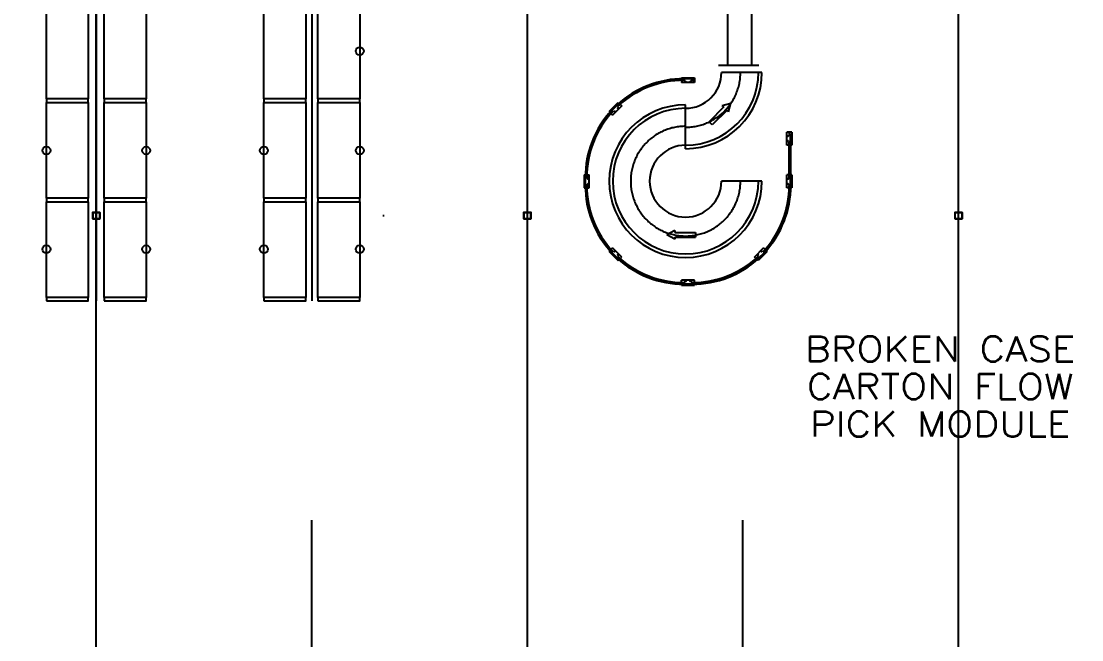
# Model space of a CAD drawing. Header units: millimetres. Extents: x 626570 to 643256, y 6233 to 11343.
# Drawn here: x 635661 to 636723, y 7581 to 8201 of the extents above; entities that cross this region are included whole.
import ezdxf
from ezdxf.enums import TextEntityAlignment as Align

# ---------------------------------------------------------------- set-up
doc = ezdxf.new("R2010")
doc.units = ezdxf.units.MM
doc.header["$LTSCALE"] = 4000
doc.header["$MEASUREMENT"] = 0
doc.linetypes.add('CENTER2', pattern=[1.125, 0.75, -0.125, 0.125, -0.125])
doc.linetypes.add('DASHDOT', pattern=[1, 0.5, -0.25, 0, -0.25])
doc.layers.get('0').update_dxf_attribs({"linetype": 'CONTINUOUS'})
for name, color, linetype in [('BEAMS', 170, 'CONTINUOUS'), ('CENTERLINE', 4, 'CENTER2'), ('CONVEYOR', 4, 'CONTINUOUS'), ('CONVTOP', 4, 'CONTINUOUS'), ('FRAMES', 170, 'CONTINUOUS'), ('FRAMESHORT', 170, 'CONTINUOUS'), ('GUARD', 4, 'CONTINUOUS'), ('LIGHTS', 50, 'CONTINUOUS'), ('MASTERFOUNDATION_1', 4, 'DASHDOT'), ('MASTERFOUNDATION_25', 7, 'CONTINUOUS'), ('TEXT-RED', 4, 'CONTINUOUS')]:
    doc.layers.add(name, color=color, linetype=linetype)
doc.styles.add('F0', font='romans.shx', dxfattribs={"height": 0.2})

# ---------------------------------------------------------------- blocks, each defined once
blk = doc.blocks.new('213')
for p, q in [((-57.6, 4.5), (-57.6, -4.5)), ((-15.6, 4.5), (-57.6, 4.5)), ((-15.6, 9), (0, 0)), ((-15.6, 9), (-15.6, 4.5)), ((-15.6, -4.5), (-57.6, -4.5)), ((-15.6, -9), (0, 0)), ((-15.6, -4.5), (-15.6, -9))]:
    blk.add_line(p, q)

msp = doc.modelspace()

# ---------------------------------------------------------------- linework, layer by layer
at = {"layer": 'BEAMS', "linetype": 'Continuous'}
for p, q in [((635685.9, 8123.5), (635685.9, 8219.5)), ((635727.9, 8219.5), (635727.9, 8123.5)), ((635743.9, 8123.5), (635743.9, 8219.5)), ((635785.9, 8219.5), (635785.9, 8123.5)), ((635903.9, 8123.5), (635903.9, 8219.5)), ((635945.9, 8219.5), (635945.9, 8123.5)), ((635957.9, 8123.5), (635957.9, 8219.5)), ((635999.9, 8219.5), (635999.9, 8123.5)), ((635685.9, 8024), (635685.9, 8120)), ((635727.9, 8120), (635727.9, 8024)), ((635743.9, 8024), (635743.9, 8120)), ((635785.9, 8120), (635785.9, 8024)), ((635903.9, 8024), (635903.9, 8120)), ((635945.9, 8120), (635945.9, 8024)), ((635957.9, 8024), (635957.9, 8120)), ((635999.9, 8120), (635999.9, 8024)), ((635685.9, 7924.5), (635685.9, 8020.5)), ((635727.9, 8020.5), (635727.9, 7924.5)), ((635743.9, 7924.5), (635743.9, 8020.5)), ((635785.9, 8020.5), (635785.9, 7924.5)), ((635903.9, 7924.5), (635903.9, 8020.5)), ((635945.9, 8020.5), (635945.9, 7924.5)), ((635957.9, 7924.5), (635957.9, 8020.5)), ((635999.9, 8020.5), (635999.9, 7924.5))]:
    msp.add_line(p, q, dxfattribs=at)
at = {"layer": 'CENTERLINE'}
for centre, start in [((636326.4, 8150.1), 270), ((636326.4, 8041.1), 90)]:
    msp.add_arc(centre, 55, start, 0, dxfattribs=at)
at = {"layer": 'CONVEYOR'}
for p, q in [((636399.9, 8157), (636359.4, 8157)), ((636402.9, 8150.1), (636362.4, 8150.1)), ((636402.9, 8150.1), (636362.4, 8150.1)), ((636326.4, 8077.1), (636326.4, 8117.6)), ((636326.4, 8073.6), (636326.4, 8114.1)), ((636402.9, 8041.1), (636362.4, 8041.1))]:
    msp.add_line(p, q, dxfattribs=at)
for centre, radius, start in [((636326.4, 8150.1), 76.5, 270), ((636326.4, 8150.1), 73, 270), ((636326.4, 8150.1), 36, 270), ((636326.4, 8041.1), 76.5, 90), ((636326.4, 8041.1), 73, 90), ((636326.4, 8041.1), 36, 90)]:
    msp.add_arc(centre, radius, start, 0, dxfattribs=at)
at = {"layer": 'CONVTOP'}
for p, q in [((636368.9, 8157), (636368.9, 9045)), ((636392.9, 8157), (636392.9, 9045))]:
    msp.add_line(p, q, dxfattribs=at)
at = {"layer": 'FRAMES', "linetype": 'Continuous', "flags": 128}
for points in [[(635685.9, 8120), (635727.9, 8120), (635727.9, 8123.5), (635685.9, 8123.5), (635685.9, 8120)], [(635743.9, 8120), (635785.9, 8120), (635785.9, 8123.5), (635743.9, 8123.5), (635743.9, 8120)], [(635903.9, 8120), (635945.9, 8120), (635945.9, 8123.5), (635903.9, 8123.5), (635903.9, 8120)], [(635957.9, 8120), (635999.9, 8120), (635999.9, 8123.5), (635957.9, 8123.5), (635957.9, 8120)], [(635685.9, 8020.5), (635727.9, 8020.5), (635727.9, 8024), (635685.9, 8024), (635685.9, 8020.5)], [(635743.9, 8020.5), (635785.9, 8020.5), (635785.9, 8024), (635743.9, 8024), (635743.9, 8020.5)], [(635903.9, 8020.5), (635945.9, 8020.5), (635945.9, 8024), (635903.9, 8024), (635903.9, 8020.5)], [(635957.9, 8020.5), (635999.9, 8020.5), (635999.9, 8024), (635957.9, 8024), (635957.9, 8020.5)], [(635685.9, 7921), (635727.9, 7921), (635727.9, 7924.5), (635685.9, 7924.5), (635685.9, 7921)], [(635743.9, 7921), (635785.9, 7921), (635785.9, 7924.5), (635743.9, 7924.5), (635743.9, 7921)], [(635903.9, 7921), (635945.9, 7921), (635945.9, 7924.5), (635903.9, 7924.5), (635903.9, 7921)], [(635957.9, 7921), (635999.9, 7921), (635999.9, 7924.5), (635957.9, 7924.5), (635957.9, 7921)]]:
    msp.add_lwpolyline(points, close=True, dxfattribs=at)
at = {"layer": 'FRAMESHORT'}
for p, q in [((635735.9, 9017.2), (635735.9, 7921)), ((635951.9, 9017.2), (635951.9, 7921))]:
    msp.add_line(p, q, dxfattribs=at)
at = {"layer": 'GUARD', "linetype": 'Continuous'}
for p, q in [((636322.4, 8144.8), (636322.4, 8139.8)), ((636322.4, 8144.8), (636335.4, 8144.8)), ((636324.9, 8141.5), (636324.9, 8143.8)), ((636332.9, 8143.8), (636324.9, 8143.8)), ((636324.9, 8141.5), (636325, 8141.5)), ((636325.1, 8141.7), (636325.2, 8143.2)), ((636332.3, 8143.5), (636325.6, 8143.5)), ((636332.7, 8141.7), (636332.6, 8143.2)), ((636332.9, 8141.5), (636332.9, 8143.8)), ((636332.9, 8141.5), (636332.9, 8141.5)), ((636335.4, 8144.8), (636335.4, 8139.8)), ((636335.4, 8139.8), (636322.4, 8139.8)), ((636249.7, 8110.8), (636258.9, 8120)), ((636258.9, 8120), (636262.4, 8116.5)), ((636249.7, 8110.8), (636253.2, 8107.3)), ((636257.8, 8117.5), (636252.2, 8111.9)), ((636253.7, 8110.3), (636252.2, 8111.9)), ((636257.5, 8116.9), (636252.8, 8112.1)), ((636253.8, 8110.6), (636252.8, 8111.7)), ((636262.4, 8116.5), (636253.2, 8107.3)), ((636253.7, 8110.3), (636253.8, 8110.3)), ((636259.4, 8115.9), (636257.8, 8117.5)), ((636259.1, 8115.9), (636258, 8116.9)), ((636259.4, 8115.9), (636259.4, 8115.9)), ((636432.9, 8090.3), (636427.9, 8090.3)), ((636427.9, 8077.3), (636427.9, 8090.3)), ((636429.7, 8087.8), (636429.7, 8087.7)), ((636429.7, 8087.8), (636431.9, 8087.8)), ((636429.9, 8087.5), (636431.4, 8087.4)), ((636431.9, 8079.8), (636431.9, 8087.8)), ((636432.9, 8090.3), (636432.9, 8077.3)), ((636432.9, 8077.3), (636427.9, 8077.3)), ((636429.7, 8079.8), (636431.9, 8079.8)), ((636429.7, 8079.8), (636429.7, 8079.8)), ((636429.9, 8080), (636431.4, 8080.1)), ((636430.3, 8044.8), (636430.3, 8079.8)), ((636431.7, 8080.4), (636431.7, 8087.1)), ((636431.9, 8044.8), (636431.9, 8079.8)), ((636224.9, 8047.3), (636229.9, 8047.3)), ((636224.9, 8047.3), (636224.9, 8034.3)), ((636229.9, 8034.3), (636229.9, 8047.3)), ((636432.9, 8047.3), (636427.9, 8047.3)), ((636427.9, 8034.3), (636427.9, 8047.3)), ((636432.9, 8047.3), (636432.9, 8034.3)), ((636225.9, 8036.8), (636225.9, 8044.8)), ((636228.2, 8044.8), (636225.9, 8044.8)), ((636228.2, 8036.8), (636225.9, 8036.8)), ((636226.2, 8037.4), (636226.2, 8044.1)), ((636228, 8044.5), (636226.5, 8044.4)), ((636228, 8037), (636226.5, 8037.1)), ((636228.2, 8044.8), (636228.2, 8044.7)), ((636228.2, 8036.8), (636228.2, 8036.8)), ((636429.7, 8044.8), (636431.9, 8044.8)), ((636429.7, 8044.8), (636429.7, 8044.7)), ((636429.7, 8036.8), (636429.7, 8036.8)), ((636429.7, 8036.8), (636431.9, 8036.8)), ((636429.9, 8044.5), (636431.4, 8044.4)), ((636429.9, 8037), (636431.4, 8037.1)), ((636431.7, 8037.4), (636431.7, 8044.1)), ((636431.9, 8036.8), (636431.9, 8044.8)), ((636224.9, 8034.3), (636229.9, 8034.3)), ((636432.9, 8034.3), (636427.9, 8034.3)), ((636249.7, 7970.7), (636253.2, 7974.2)), ((636249.7, 7970.7), (636258.9, 7961.5)), ((636253.7, 7971.2), (636252.2, 7969.6)), ((636253.8, 7970.9), (636252.8, 7969.8)), ((636262.4, 7965), (636253.2, 7974.2)), ((636253.7, 7971.2), (636253.8, 7971.2)), ((636395.5, 7965), (636404.6, 7974.2)), ((636408.2, 7970.7), (636399, 7961.5)), ((636404.1, 7971.2), (636404.1, 7971.2)), ((636404.1, 7971.2), (636405.7, 7969.6)), ((636404.1, 7970.9), (636405.1, 7969.8)), ((636408.2, 7970.7), (636404.6, 7974.2)), ((636257.8, 7964), (636252.2, 7969.6)), ((636257.5, 7964.6), (636252.8, 7969.4)), ((636259.4, 7965.6), (636257.8, 7964)), ((636259.1, 7965.6), (636258, 7964.6)), ((636258.9, 7961.5), (636262.4, 7965)), ((636259.4, 7965.6), (636259.4, 7965.6)), ((636399, 7961.5), (636395.5, 7965)), ((636398.5, 7965.6), (636400, 7964)), ((636398.5, 7965.6), (636398.5, 7965.6)), ((636398.7, 7965.6), (636399.9, 7964.6)), ((636400, 7964), (636405.7, 7969.6)), ((636400.3, 7964.6), (636405.1, 7969.4)), ((636322.4, 7936.8), (636322.4, 7941.8)), ((636335.4, 7941.8), (636322.4, 7941.8)), ((636324.9, 7940), (636324.9, 7937.8)), ((636324.9, 7940), (636325, 7940)), ((636325.1, 7939.8), (636325.2, 7938.3)), ((636332.7, 7939.8), (636332.6, 7938.3)), ((636332.9, 7940), (636332.9, 7937.8)), ((636332.9, 7940), (636332.9, 7940)), ((636335.4, 7936.8), (636335.4, 7941.8)), ((636322.4, 7936.8), (636335.4, 7936.8)), ((636332.9, 7937.8), (636324.9, 7937.8)), ((636332.3, 7938), (636325.6, 7938))]:
    msp.add_line(p, q, dxfattribs=at)
for centre in [(636323.4, 8142.3), (636326.4, 8140.8), (636331.4, 8140.8), (636334.4, 8142.3), (636252.2, 8109.7), (636255.3, 8110.8), (636258.9, 8114.3), (636259.9, 8117.5), (636430.4, 8089.3), (636428.9, 8086.3), (636428.9, 8081.3), (636430.4, 8078.3), (636227.4, 8046.3), (636430.4, 8046.3), (636227.4, 8035.3), (636228.9, 8043.3), (636228.9, 8038.3), (636428.9, 8043.3), (636428.9, 8038.3), (636430.4, 8035.3), (636252.2, 7971.8), (636255.3, 7970.7), (636402.5, 7970.7), (636405.7, 7971.8), (636258.9, 7967.2), (636259.9, 7964), (636397.9, 7964), (636399, 7967.2), (636323.4, 7939.3), (636326.4, 7940.8), (636331.4, 7940.8), (636334.4, 7939.3)]:
    msp.add_circle(centre, 0.375, dxfattribs=at)
for centre, radius, start, end in [((636324.9, 8044.8), 99, 90, 132.6844), ((636324.9, 8044.8), 97.4, 90, 132.6457), ((636325, 8141.7), 0.188, 270, 356.3903), ((636325.6, 8143.2), 0.313, 90, 180), ((636332.3, 8143.2), 0.313, 0, 90), ((636332.9, 8141.7), 0.188, 183.6097, 270), ((636324.9, 8044.8), 99, 137.3156, 180), ((636324.9, 8044.8), 97.4, 137.3543, 180), ((636253, 8111.9), 0.313, 135, 225), ((636253.6, 8110.4), 0.188, 315, 41.3903), ((636257.8, 8116.7), 0.313, 45, 135), ((636259.2, 8116), 0.188, 228.6097, 315), ((636429.9, 8087.7), 0.188, 180, 266.3903), ((636431.4, 8087.1), 0.313, 0, 90), ((636429.9, 8079.8), 0.188, 93.6097, 180), ((636431.4, 8080.4), 0.313, 270, 0), ((636324.9, 8036.8), 99, 180, 222.6844), ((636226.5, 8044.1), 0.313, 90, 180), ((636226.5, 8037.4), 0.313, 180, 270), ((636324.9, 8036.8), 97.4, 180, 222.6457), ((636228, 8044.7), 0.188, 273.6097, 0), ((636228, 8036.8), 0.188, 0, 86.3903), ((636332.9, 8036.8), 97.4, 317.3543, 0), ((636332.9, 8036.8), 99, 317.3156, 0), ((636429.9, 8044.7), 0.188, 180, 266.3903), ((636429.9, 8036.8), 0.188, 93.6097, 180), ((636431.4, 8044.1), 0.313, 0, 90), ((636431.4, 8037.4), 0.313, 270, 0), ((636253.6, 7971.1), 0.188, 318.6097, 45), ((636404.2, 7971.1), 0.188, 135, 221.3903), ((636253, 7969.6), 0.313, 135, 225), ((636257.8, 7964.8), 0.313, 225, 315), ((636324.9, 8036.8), 99, 227.3156, 270), ((636324.9, 8036.8), 97.4, 227.3543, 270), ((636259.2, 7965.5), 0.188, 45, 131.3903), ((636332.9, 8036.8), 97.4, 270, 312.6457), ((636332.9, 8036.8), 99, 270, 312.6844), ((636398.6, 7965.5), 0.188, 48.6097, 135), ((636400.1, 7964.8), 0.313, 225, 315), ((636404.9, 7969.6), 0.313, 315, 45), ((636325, 7939.8), 0.188, 3.6097, 90), ((636332.9, 7939.8), 0.188, 90, 176.3903), ((636325.6, 7938.3), 0.313, 180, 270), ((636332.3, 7938.3), 0.313, 270, 0)]:
    msp.add_arc(centre, radius, start, end, dxfattribs=at)
at = {"layer": 'LIGHTS'}
for centre in [(635999.9, 8171.5), (635685.9, 8071.8), (635785.9, 8071.8), (635903.9, 8071.8), (635999.9, 8071.8), (635685.9, 7972.9), (635785.9, 7972.9), (635903.9, 7972.9), (635999.9, 7972.9)]:
    msp.add_circle(centre, 3.99, dxfattribs=at)
at = {"layer": 'MASTERFOUNDATION_1', "linetype": 'DASHDOT'}
for p, q in [((635735.9, 6627.5), (635735.9, 11123.2)), ((636167.9, 6627.5), (636167.9, 11123.2)), ((636599.9, 6627.5), (636599.9, 11123.2)), ((643023.9, 8006.6), (626795.2, 8006.6)), ((635951.9, 6630), (635951.9, 7701.2)), ((636383.9, 6629.9), (636383.9, 7701.2))]:
    msp.add_line(p, q, dxfattribs=at)
at = {"layer": 'MASTERFOUNDATION_25', "linetype": 'Continuous', "flags": 128}
for points in [[(635733, 8010.1), (635738.8, 8010.1), (635738.8, 8010.1), (635738.8, 8010.1), (635738.9, 8010.1), (635738.9, 8010.1), (635738.9, 8010.1), (635738.9, 8010.1), (635738.9, 8010.1), (635739, 8010.1), (635739, 8010.1), (635739, 8010.1), (635739, 8010.1), (635739, 8010.1), (635739.1, 8010), (635739.1, 8010), (635739.1, 8010), (635739.1, 8010), (635739.1, 8010), (635739.2, 8010), (635739.2, 8010), (635739.2, 8010), (635739.2, 8009.9), (635739.2, 8009.9), (635739.2, 8009.9), (635739.3, 8009.9), (635739.3, 8009.9), (635739.3, 8009.9), (635739.3, 8009.9), (635739.3, 8009.8), (635739.3, 8009.8), (635739.3, 8009.8), (635739.3, 8009.8), (635739.3, 8009.8), (635739.4, 8009.7), (635739.4, 8009.7), (635739.4, 8009.7), (635739.4, 8009.7), (635739.4, 8009.7), (635739.4, 8009.6), (635739.4, 8009.6), (635739.4, 8009.6), (635739.4, 8009.6), (635739.4, 8009.6), (635739.4, 8009.5), (635739.4, 8009.5), (635739.4, 8009.5), (635739.4, 8003.7), (635739.4, 8003.7), (635739.4, 8003.7), (635739.4, 8003.7), (635739.4, 8003.6), (635739.4, 8003.6), (635739.4, 8003.6), (635739.4, 8003.6), (635739.4, 8003.6), (635739.4, 8003.5), (635739.4, 8003.5), (635739.4, 8003.5), (635739.4, 8003.5), (635739.3, 8003.5), (635739.3, 8003.4), (635739.3, 8003.4), (635739.3, 8003.4), (635739.3, 8003.4), (635739.3, 8003.4), (635739.3, 8003.3), (635739.3, 8003.3), (635739.3, 8003.3), (635739.2, 8003.3), (635739.2, 8003.3), (635739.2, 8003.3), (635739.2, 8003.3), (635739.2, 8003.2), (635739.2, 8003.2), (635739.1, 8003.2), (635739.1, 8003.2), (635739.1, 8003.2), (635739.1, 8003.2), (635739.1, 8003.2), (635739, 8003.2), (635739, 8003.2), (635739, 8003.1), (635739, 8003.1), (635739, 8003.1), (635738.9, 8003.1), (635738.9, 8003.1), (635738.9, 8003.1), (635738.9, 8003.1), (635738.9, 8003.1), (635738.8, 8003.1), (635738.8, 8003.1), (635738.8, 8003.1), (635733, 8003.1), (635733, 8003.1), (635733, 8003.1), (635733, 8003.1), (635732.9, 8003.1), (635732.9, 8003.1), (635732.9, 8003.1), (635732.9, 8003.1), (635732.9, 8003.1), (635732.8, 8003.1), (635732.8, 8003.1), (635732.8, 8003.2), (635732.8, 8003.2), (635732.8, 8003.2), (635732.7, 8003.2), (635732.7, 8003.2), (635732.7, 8003.2), (635732.7, 8003.2), (635732.7, 8003.2), (635732.6, 8003.2), (635732.6, 8003.3), (635732.6, 8003.3), (635732.6, 8003.3), (635732.6, 8003.3), (635732.6, 8003.3), (635732.6, 8003.3), (635732.5, 8003.3), (635732.5, 8003.4), (635732.5, 8003.4), (635732.5, 8003.4), (635732.5, 8003.4), (635732.5, 8003.4), (635732.5, 8003.5), (635732.5, 8003.5), (635732.5, 8003.5), (635732.4, 8003.5), (635732.4, 8003.5), (635732.4, 8003.6), (635732.4, 8003.6), (635732.4, 8003.6), (635732.4, 8003.6), (635732.4, 8003.6), (635732.4, 8003.7), (635732.4, 8003.7), (635732.4, 8003.7), (635732.4, 8003.7), (635732.4, 8009.5), (635732.4, 8009.5), (635732.4, 8009.5), (635732.4, 8009.6), (635732.4, 8009.6), (635732.4, 8009.6), (635732.4, 8009.6), (635732.4, 8009.6), (635732.4, 8009.7), (635732.4, 8009.7), (635732.4, 8009.7), (635732.5, 8009.7), (635732.5, 8009.7), (635732.5, 8009.8), (635732.5, 8009.8), (635732.5, 8009.8), (635732.5, 8009.8), (635732.5, 8009.8), (635732.5, 8009.9), (635732.5, 8009.9), (635732.6, 8009.9), (635732.6, 8009.9), (635732.6, 8009.9), (635732.6, 8009.9), (635732.6, 8009.9), (635732.6, 8010), (635732.6, 8010), (635732.7, 8010), (635732.7, 8010), (635732.7, 8010), (635732.7, 8010), (635732.7, 8010), (635732.8, 8010), (635732.8, 8010.1), (635732.8, 8010.1), (635732.8, 8010.1), (635732.8, 8010.1), (635732.9, 8010.1), (635732.9, 8010.1), (635732.9, 8010.1), (635732.9, 8010.1), (635732.9, 8010.1), (635733, 8010.1), (635733, 8010.1), (635733, 8010.1), (635733, 8010.1)], [(635733, 8009.8), (635738.8, 8009.8), (635738.8, 8009.8), (635738.8, 8009.8), (635738.8, 8009.8), (635738.8, 8009.8), (635738.8, 8009.8), (635738.9, 8009.8), (635738.9, 8009.8), (635738.9, 8009.8), (635738.9, 8009.8), (635738.9, 8009.8), (635738.9, 8009.8), (635738.9, 8009.8), (635738.9, 8009.8), (635738.9, 8009.8), (635738.9, 8009.8), (635739, 8009.7), (635739, 8009.7), (635739, 8009.7), (635739, 8009.7), (635739, 8009.7), (635739, 8009.7), (635739, 8009.7), (635739, 8009.7), (635739, 8009.7), (635739, 8009.7), (635739, 8009.7), (635739, 8009.7), (635739, 8009.7), (635739.1, 8009.7), (635739.1, 8009.6), (635739.1, 8009.6), (635739.1, 8009.6), (635739.1, 8009.6), (635739.1, 8009.6), (635739.1, 8009.6), (635739.1, 8009.6), (635739.1, 8009.6), (635739.1, 8009.6), (635739.1, 8009.6), (635739.1, 8009.5), (635739.1, 8009.5), (635739.1, 8009.5), (635739.1, 8009.5), (635739.1, 8009.5), (635739.1, 8009.5), (635739.1, 8003.7), (635739.1, 8003.7), (635739.1, 8003.7), (635739.1, 8003.7), (635739.1, 8003.7), (635739.1, 8003.7), (635739.1, 8003.7), (635739.1, 8003.7), (635739.1, 8003.6), (635739.1, 8003.6), (635739.1, 8003.6), (635739.1, 8003.6), (635739.1, 8003.6), (635739.1, 8003.6), (635739.1, 8003.6), (635739.1, 8003.6), (635739.1, 8003.6), (635739, 8003.6), (635739, 8003.5), (635739, 8003.5), (635739, 8003.5), (635739, 8003.5), (635739, 8003.5), (635739, 8003.5), (635739, 8003.5), (635739, 8003.5), (635739, 8003.5), (635739, 8003.5), (635739, 8003.5), (635739, 8003.5), (635738.9, 8003.5), (635738.9, 8003.5), (635738.9, 8003.5), (635738.9, 8003.4), (635738.9, 8003.4), (635738.9, 8003.4), (635738.9, 8003.4), (635738.9, 8003.4), (635738.9, 8003.4), (635738.9, 8003.4), (635738.8, 8003.4), (635738.8, 8003.4), (635738.8, 8003.4), (635738.8, 8003.4), (635738.8, 8003.4), (635738.8, 8003.4), (635733, 8003.4), (635733, 8003.4), (635733, 8003.4), (635733, 8003.4), (635733, 8003.4), (635733, 8003.4), (635733, 8003.4), (635733, 8003.4), (635732.9, 8003.4), (635732.9, 8003.4), (635732.9, 8003.4), (635732.9, 8003.4), (635732.9, 8003.4), (635732.9, 8003.5), (635732.9, 8003.5), (635732.9, 8003.5), (635732.9, 8003.5), (635732.9, 8003.5), (635732.9, 8003.5), (635732.8, 8003.5), (635732.8, 8003.5), (635732.8, 8003.5), (635732.8, 8003.5), (635732.8, 8003.5), (635732.8, 8003.5), (635732.8, 8003.5), (635732.8, 8003.5), (635732.8, 8003.5), (635732.8, 8003.6), (635732.8, 8003.6), (635732.8, 8003.6), (635732.8, 8003.6), (635732.8, 8003.6), (635732.7, 8003.6), (635732.7, 8003.6), (635732.7, 8003.6), (635732.7, 8003.6), (635732.7, 8003.6), (635732.7, 8003.7), (635732.7, 8003.7), (635732.7, 8003.7), (635732.7, 8003.7), (635732.7, 8003.7), (635732.7, 8003.7), (635732.7, 8003.7), (635732.7, 8003.7), (635732.7, 8009.5), (635732.7, 8009.5), (635732.7, 8009.5), (635732.7, 8009.5), (635732.7, 8009.5), (635732.7, 8009.5), (635732.7, 8009.6), (635732.7, 8009.6), (635732.7, 8009.6), (635732.7, 8009.6), (635732.7, 8009.6), (635732.7, 8009.6), (635732.7, 8009.6), (635732.8, 8009.6), (635732.8, 8009.6), (635732.8, 8009.6), (635732.8, 8009.7), (635732.8, 8009.7), (635732.8, 8009.7), (635732.8, 8009.7), (635732.8, 8009.7), (635732.8, 8009.7), (635732.8, 8009.7), (635732.8, 8009.7), (635732.8, 8009.7), (635732.8, 8009.7), (635732.8, 8009.7), (635732.9, 8009.7), (635732.9, 8009.7), (635732.9, 8009.7), (635732.9, 8009.8), (635732.9, 8009.8), (635732.9, 8009.8), (635732.9, 8009.8), (635732.9, 8009.8), (635732.9, 8009.8), (635732.9, 8009.8), (635732.9, 8009.8), (635733, 8009.8), (635733, 8009.8), (635733, 8009.8), (635733, 8009.8), (635733, 8009.8), (635733, 8009.8), (635733, 8009.8), (635733, 8009.8)], [(636165, 8010.1), (636170.8, 8010.1), (636170.8, 8010.1), (636170.8, 8010.1), (636170.9, 8010.1), (636170.9, 8010.1), (636170.9, 8010.1), (636170.9, 8010.1), (636170.9, 8010.1), (636171, 8010.1), (636171, 8010.1), (636171, 8010.1), (636171, 8010.1), (636171, 8010.1), (636171.1, 8010), (636171.1, 8010), (636171.1, 8010), (636171.1, 8010), (636171.1, 8010), (636171.2, 8010), (636171.2, 8010), (636171.2, 8010), (636171.2, 8009.9), (636171.2, 8009.9), (636171.2, 8009.9), (636171.3, 8009.9), (636171.3, 8009.9), (636171.3, 8009.9), (636171.3, 8009.9), (636171.3, 8009.8), (636171.3, 8009.8), (636171.3, 8009.8), (636171.3, 8009.8), (636171.4, 8009.8), (636171.4, 8009.7), (636171.4, 8009.7), (636171.4, 8009.7), (636171.4, 8009.7), (636171.4, 8009.7), (636171.4, 8009.6), (636171.4, 8009.6), (636171.4, 8009.6), (636171.4, 8009.6), (636171.4, 8009.6), (636171.4, 8009.5), (636171.4, 8009.5), (636171.4, 8009.5), (636171.4, 8003.7), (636171.4, 8003.7), (636171.4, 8003.7), (636171.4, 8003.7), (636171.4, 8003.6), (636171.4, 8003.6), (636171.4, 8003.6), (636171.4, 8003.6), (636171.4, 8003.6), (636171.4, 8003.5), (636171.4, 8003.5), (636171.4, 8003.5), (636171.4, 8003.5), (636171.4, 8003.5), (636171.3, 8003.4), (636171.3, 8003.4), (636171.3, 8003.4), (636171.3, 8003.4), (636171.3, 8003.4), (636171.3, 8003.3), (636171.3, 8003.3), (636171.3, 8003.3), (636171.2, 8003.3), (636171.2, 8003.3), (636171.2, 8003.3), (636171.2, 8003.3), (636171.2, 8003.2), (636171.2, 8003.2), (636171.1, 8003.2), (636171.1, 8003.2), (636171.1, 8003.2), (636171.1, 8003.2), (636171.1, 8003.2), (636171, 8003.2), (636171, 8003.2), (636171, 8003.1), (636171, 8003.1), (636171, 8003.1), (636170.9, 8003.1), (636170.9, 8003.1), (636170.9, 8003.1), (636170.9, 8003.1), (636170.9, 8003.1), (636170.8, 8003.1), (636170.8, 8003.1), (636170.8, 8003.1), (636165, 8003.1), (636165, 8003.1), (636165, 8003.1), (636165, 8003.1), (636165, 8003.1), (636164.9, 8003.1), (636164.9, 8003.1), (636164.9, 8003.1), (636164.9, 8003.1), (636164.8, 8003.1), (636164.8, 8003.1), (636164.8, 8003.2), (636164.8, 8003.2), (636164.8, 8003.2), (636164.7, 8003.2), (636164.7, 8003.2), (636164.7, 8003.2), (636164.7, 8003.2), (636164.7, 8003.2), (636164.7, 8003.2), (636164.6, 8003.3), (636164.6, 8003.3), (636164.6, 8003.3), (636164.6, 8003.3), (636164.6, 8003.3), (636164.6, 8003.3), (636164.5, 8003.3), (636164.5, 8003.4), (636164.5, 8003.4), (636164.5, 8003.4), (636164.5, 8003.4), (636164.5, 8003.4), (636164.5, 8003.5), (636164.5, 8003.5), (636164.5, 8003.5), (636164.5, 8003.5), (636164.4, 8003.5), (636164.4, 8003.6), (636164.4, 8003.6), (636164.4, 8003.6), (636164.4, 8003.6), (636164.4, 8003.6), (636164.4, 8003.7), (636164.4, 8003.7), (636164.4, 8003.7), (636164.4, 8003.7), (636164.4, 8009.5), (636164.4, 8009.5), (636164.4, 8009.5), (636164.4, 8009.6), (636164.4, 8009.6), (636164.4, 8009.6), (636164.4, 8009.6), (636164.4, 8009.6), (636164.4, 8009.7), (636164.4, 8009.7), (636164.5, 8009.7), (636164.5, 8009.7), (636164.5, 8009.7), (636164.5, 8009.8), (636164.5, 8009.8), (636164.5, 8009.8), (636164.5, 8009.8), (636164.5, 8009.8), (636164.5, 8009.9), (636164.5, 8009.9), (636164.6, 8009.9), (636164.6, 8009.9), (636164.6, 8009.9), (636164.6, 8009.9), (636164.6, 8009.9), (636164.6, 8010), (636164.7, 8010), (636164.7, 8010), (636164.7, 8010), (636164.7, 8010), (636164.7, 8010), (636164.7, 8010), (636164.8, 8010), (636164.8, 8010.1), (636164.8, 8010.1), (636164.8, 8010.1), (636164.8, 8010.1), (636164.9, 8010.1), (636164.9, 8010.1), (636164.9, 8010.1), (636164.9, 8010.1), (636165, 8010.1), (636165, 8010.1), (636165, 8010.1), (636165, 8010.1), (636165, 8010.1)], [(636165, 8009.8), (636170.8, 8009.8), (636170.8, 8009.8), (636170.8, 8009.8), (636170.8, 8009.8), (636170.8, 8009.8), (636170.8, 8009.8), (636170.9, 8009.8), (636170.9, 8009.8), (636170.9, 8009.8), (636170.9, 8009.8), (636170.9, 8009.8), (636170.9, 8009.8), (636170.9, 8009.8), (636170.9, 8009.8), (636170.9, 8009.8), (636171, 8009.8), (636171, 8009.7), (636171, 8009.7), (636171, 8009.7), (636171, 8009.7), (636171, 8009.7), (636171, 8009.7), (636171, 8009.7), (636171, 8009.7), (636171, 8009.7), (636171, 8009.7), (636171, 8009.7), (636171, 8009.7), (636171.1, 8009.7), (636171.1, 8009.7), (636171.1, 8009.6), (636171.1, 8009.6), (636171.1, 8009.6), (636171.1, 8009.6), (636171.1, 8009.6), (636171.1, 8009.6), (636171.1, 8009.6), (636171.1, 8009.6), (636171.1, 8009.6), (636171.1, 8009.6), (636171.1, 8009.5), (636171.1, 8009.5), (636171.1, 8009.5), (636171.1, 8009.5), (636171.1, 8009.5), (636171.1, 8009.5), (636171.1, 8003.7), (636171.1, 8003.7), (636171.1, 8003.7), (636171.1, 8003.7), (636171.1, 8003.7), (636171.1, 8003.7), (636171.1, 8003.7), (636171.1, 8003.7), (636171.1, 8003.6), (636171.1, 8003.6), (636171.1, 8003.6), (636171.1, 8003.6), (636171.1, 8003.6), (636171.1, 8003.6), (636171.1, 8003.6), (636171.1, 8003.6), (636171.1, 8003.6), (636171.1, 8003.6), (636171, 8003.5), (636171, 8003.5), (636171, 8003.5), (636171, 8003.5), (636171, 8003.5), (636171, 8003.5), (636171, 8003.5), (636171, 8003.5), (636171, 8003.5), (636171, 8003.5), (636171, 8003.5), (636171, 8003.5), (636171, 8003.5), (636170.9, 8003.5), (636170.9, 8003.5), (636170.9, 8003.4), (636170.9, 8003.4), (636170.9, 8003.4), (636170.9, 8003.4), (636170.9, 8003.4), (636170.9, 8003.4), (636170.9, 8003.4), (636170.8, 8003.4), (636170.8, 8003.4), (636170.8, 8003.4), (636170.8, 8003.4), (636170.8, 8003.4), (636170.8, 8003.4), (636165, 8003.4), (636165, 8003.4), (636165, 8003.4), (636165, 8003.4), (636165, 8003.4), (636165, 8003.4), (636165, 8003.4), (636165, 8003.4), (636165, 8003.4), (636164.9, 8003.4), (636164.9, 8003.4), (636164.9, 8003.4), (636164.9, 8003.4), (636164.9, 8003.5), (636164.9, 8003.5), (636164.9, 8003.5), (636164.9, 8003.5), (636164.9, 8003.5), (636164.9, 8003.5), (636164.8, 8003.5), (636164.8, 8003.5), (636164.8, 8003.5), (636164.8, 8003.5), (636164.8, 8003.5), (636164.8, 8003.5), (636164.8, 8003.5), (636164.8, 8003.5), (636164.8, 8003.5), (636164.8, 8003.6), (636164.8, 8003.6), (636164.8, 8003.6), (636164.8, 8003.6), (636164.8, 8003.6), (636164.8, 8003.6), (636164.8, 8003.6), (636164.7, 8003.6), (636164.7, 8003.6), (636164.7, 8003.6), (636164.7, 8003.7), (636164.7, 8003.7), (636164.7, 8003.7), (636164.7, 8003.7), (636164.7, 8003.7), (636164.7, 8003.7), (636164.7, 8003.7), (636164.7, 8003.7), (636164.7, 8009.5), (636164.7, 8009.5), (636164.7, 8009.5), (636164.7, 8009.5), (636164.7, 8009.5), (636164.7, 8009.5), (636164.7, 8009.6), (636164.7, 8009.6), (636164.7, 8009.6), (636164.7, 8009.6), (636164.7, 8009.6), (636164.8, 8009.6), (636164.8, 8009.6), (636164.8, 8009.6), (636164.8, 8009.6), (636164.8, 8009.6), (636164.8, 8009.7), (636164.8, 8009.7), (636164.8, 8009.7), (636164.8, 8009.7), (636164.8, 8009.7), (636164.8, 8009.7), (636164.8, 8009.7), (636164.8, 8009.7), (636164.8, 8009.7), (636164.8, 8009.7), (636164.8, 8009.7), (636164.9, 8009.7), (636164.9, 8009.7), (636164.9, 8009.7), (636164.9, 8009.8), (636164.9, 8009.8), (636164.9, 8009.8), (636164.9, 8009.8), (636164.9, 8009.8), (636164.9, 8009.8), (636164.9, 8009.8), (636165, 8009.8), (636165, 8009.8), (636165, 8009.8), (636165, 8009.8), (636165, 8009.8), (636165, 8009.8), (636165, 8009.8), (636165, 8009.8), (636165, 8009.8)], [(636597, 8010.1), (636602.8, 8010.1), (636602.8, 8010.1), (636602.8, 8010.1), (636602.9, 8010.1), (636602.9, 8010.1), (636602.9, 8010.1), (636602.9, 8010.1), (636603, 8010.1), (636603, 8010.1), (636603, 8010.1), (636603, 8010.1), (636603, 8010.1), (636603.1, 8010.1), (636603.1, 8010), (636603.1, 8010), (636603.1, 8010), (636603.1, 8010), (636603.2, 8010), (636603.2, 8010), (636603.2, 8010), (636603.2, 8010), (636603.2, 8009.9), (636603.2, 8009.9), (636603.3, 8009.9), (636603.3, 8009.9), (636603.3, 8009.9), (636603.3, 8009.9), (636603.3, 8009.9), (636603.3, 8009.8), (636603.3, 8009.8), (636603.3, 8009.8), (636603.4, 8009.8), (636603.4, 8009.8), (636603.4, 8009.7), (636603.4, 8009.7), (636603.4, 8009.7), (636603.4, 8009.7), (636603.4, 8009.7), (636603.4, 8009.6), (636603.4, 8009.6), (636603.4, 8009.6), (636603.4, 8009.6), (636603.4, 8009.6), (636603.4, 8009.5), (636603.4, 8009.5), (636603.4, 8009.5), (636603.4, 8003.7), (636603.4, 8003.7), (636603.4, 8003.7), (636603.4, 8003.7), (636603.4, 8003.6), (636603.4, 8003.6), (636603.4, 8003.6), (636603.4, 8003.6), (636603.4, 8003.6), (636603.4, 8003.5), (636603.4, 8003.5), (636603.4, 8003.5), (636603.4, 8003.5), (636603.4, 8003.5), (636603.4, 8003.4), (636603.3, 8003.4), (636603.3, 8003.4), (636603.3, 8003.4), (636603.3, 8003.4), (636603.3, 8003.3), (636603.3, 8003.3), (636603.3, 8003.3), (636603.3, 8003.3), (636603.2, 8003.3), (636603.2, 8003.3), (636603.2, 8003.3), (636603.2, 8003.2), (636603.2, 8003.2), (636603.2, 8003.2), (636603.1, 8003.2), (636603.1, 8003.2), (636603.1, 8003.2), (636603.1, 8003.2), (636603.1, 8003.2), (636603, 8003.2), (636603, 8003.1), (636603, 8003.1), (636603, 8003.1), (636603, 8003.1), (636602.9, 8003.1), (636602.9, 8003.1), (636602.9, 8003.1), (636602.9, 8003.1), (636602.8, 8003.1), (636602.8, 8003.1), (636602.8, 8003.1), (636597, 8003.1), (636597, 8003.1), (636597, 8003.1), (636597, 8003.1), (636597, 8003.1), (636596.9, 8003.1), (636596.9, 8003.1), (636596.9, 8003.1), (636596.9, 8003.1), (636596.9, 8003.1), (636596.8, 8003.1), (636596.8, 8003.2), (636596.8, 8003.2), (636596.8, 8003.2), (636596.8, 8003.2), (636596.7, 8003.2), (636596.7, 8003.2), (636596.7, 8003.2), (636596.7, 8003.2), (636596.7, 8003.2), (636596.6, 8003.3), (636596.6, 8003.3), (636596.6, 8003.3), (636596.6, 8003.3), (636596.6, 8003.3), (636596.6, 8003.3), (636596.6, 8003.3), (636596.5, 8003.4), (636596.5, 8003.4), (636596.5, 8003.4), (636596.5, 8003.4), (636596.5, 8003.4), (636596.5, 8003.5), (636596.5, 8003.5), (636596.5, 8003.5), (636596.5, 8003.5), (636596.5, 8003.5), (636596.4, 8003.6), (636596.4, 8003.6), (636596.4, 8003.6), (636596.4, 8003.6), (636596.4, 8003.6), (636596.4, 8003.7), (636596.4, 8003.7), (636596.4, 8003.7), (636596.4, 8003.7), (636596.4, 8009.5), (636596.4, 8009.5), (636596.4, 8009.5), (636596.4, 8009.6), (636596.4, 8009.6), (636596.4, 8009.6), (636596.4, 8009.6), (636596.4, 8009.6), (636596.4, 8009.7), (636596.5, 8009.7), (636596.5, 8009.7), (636596.5, 8009.7), (636596.5, 8009.7), (636596.5, 8009.8), (636596.5, 8009.8), (636596.5, 8009.8), (636596.5, 8009.8), (636596.5, 8009.8), (636596.5, 8009.9), (636596.6, 8009.9), (636596.6, 8009.9), (636596.6, 8009.9), (636596.6, 8009.9), (636596.6, 8009.9), (636596.6, 8009.9), (636596.6, 8010), (636596.7, 8010), (636596.7, 8010), (636596.7, 8010), (636596.7, 8010), (636596.7, 8010), (636596.8, 8010), (636596.8, 8010), (636596.8, 8010.1), (636596.8, 8010.1), (636596.8, 8010.1), (636596.9, 8010.1), (636596.9, 8010.1), (636596.9, 8010.1), (636596.9, 8010.1), (636596.9, 8010.1), (636597, 8010.1), (636597, 8010.1), (636597, 8010.1), (636597, 8010.1), (636597, 8010.1)], [(636597, 8009.8), (636602.8, 8009.8), (636602.8, 8009.8), (636602.8, 8009.8), (636602.8, 8009.8), (636602.8, 8009.8), (636602.9, 8009.8), (636602.9, 8009.8), (636602.9, 8009.8), (636602.9, 8009.8), (636602.9, 8009.8), (636602.9, 8009.8), (636602.9, 8009.8), (636602.9, 8009.8), (636602.9, 8009.8), (636602.9, 8009.8), (636603, 8009.8), (636603, 8009.7), (636603, 8009.7), (636603, 8009.7), (636603, 8009.7), (636603, 8009.7), (636603, 8009.7), (636603, 8009.7), (636603, 8009.7), (636603, 8009.7), (636603, 8009.7), (636603, 8009.7), (636603.1, 8009.7), (636603.1, 8009.7), (636603.1, 8009.7), (636603.1, 8009.6), (636603.1, 8009.6), (636603.1, 8009.6), (636603.1, 8009.6), (636603.1, 8009.6), (636603.1, 8009.6), (636603.1, 8009.6), (636603.1, 8009.6), (636603.1, 8009.6), (636603.1, 8009.6), (636603.1, 8009.5), (636603.1, 8009.5), (636603.1, 8009.5), (636603.1, 8009.5), (636603.1, 8009.5), (636603.1, 8009.5), (636603.1, 8003.7), (636603.1, 8003.7), (636603.1, 8003.7), (636603.1, 8003.7), (636603.1, 8003.7), (636603.1, 8003.7), (636603.1, 8003.7), (636603.1, 8003.7), (636603.1, 8003.6), (636603.1, 8003.6), (636603.1, 8003.6), (636603.1, 8003.6), (636603.1, 8003.6), (636603.1, 8003.6), (636603.1, 8003.6), (636603.1, 8003.6), (636603.1, 8003.6), (636603.1, 8003.6), (636603.1, 8003.5), (636603, 8003.5), (636603, 8003.5), (636603, 8003.5), (636603, 8003.5), (636603, 8003.5), (636603, 8003.5), (636603, 8003.5), (636603, 8003.5), (636603, 8003.5), (636603, 8003.5), (636603, 8003.5), (636603, 8003.5), (636602.9, 8003.5), (636602.9, 8003.5), (636602.9, 8003.4), (636602.9, 8003.4), (636602.9, 8003.4), (636602.9, 8003.4), (636602.9, 8003.4), (636602.9, 8003.4), (636602.9, 8003.4), (636602.9, 8003.4), (636602.8, 8003.4), (636602.8, 8003.4), (636602.8, 8003.4), (636602.8, 8003.4), (636602.8, 8003.4), (636597, 8003.4), (636597, 8003.4), (636597, 8003.4), (636597, 8003.4), (636597, 8003.4), (636597, 8003.4), (636597, 8003.4), (636597, 8003.4), (636597, 8003.4), (636597, 8003.4), (636596.9, 8003.4), (636596.9, 8003.4), (636596.9, 8003.4), (636596.9, 8003.5), (636596.9, 8003.5), (636596.9, 8003.5), (636596.9, 8003.5), (636596.9, 8003.5), (636596.9, 8003.5), (636596.9, 8003.5), (636596.8, 8003.5), (636596.8, 8003.5), (636596.8, 8003.5), (636596.8, 8003.5), (636596.8, 8003.5), (636596.8, 8003.5), (636596.8, 8003.5), (636596.8, 8003.5), (636596.8, 8003.6), (636596.8, 8003.6), (636596.8, 8003.6), (636596.8, 8003.6), (636596.8, 8003.6), (636596.8, 8003.6), (636596.8, 8003.6), (636596.8, 8003.6), (636596.8, 8003.6), (636596.8, 8003.6), (636596.7, 8003.7), (636596.7, 8003.7), (636596.7, 8003.7), (636596.7, 8003.7), (636596.7, 8003.7), (636596.7, 8003.7), (636596.7, 8003.7), (636596.7, 8003.7), (636596.7, 8009.5), (636596.7, 8009.5), (636596.7, 8009.5), (636596.7, 8009.5), (636596.7, 8009.5), (636596.7, 8009.5), (636596.7, 8009.6), (636596.7, 8009.6), (636596.8, 8009.6), (636596.8, 8009.6), (636596.8, 8009.6), (636596.8, 8009.6), (636596.8, 8009.6), (636596.8, 8009.6), (636596.8, 8009.6), (636596.8, 8009.6), (636596.8, 8009.7), (636596.8, 8009.7), (636596.8, 8009.7), (636596.8, 8009.7), (636596.8, 8009.7), (636596.8, 8009.7), (636596.8, 8009.7), (636596.8, 8009.7), (636596.8, 8009.7), (636596.8, 8009.7), (636596.9, 8009.7), (636596.9, 8009.7), (636596.9, 8009.7), (636596.9, 8009.7), (636596.9, 8009.8), (636596.9, 8009.8), (636596.9, 8009.8), (636596.9, 8009.8), (636596.9, 8009.8), (636596.9, 8009.8), (636597, 8009.8), (636597, 8009.8), (636597, 8009.8), (636597, 8009.8), (636597, 8009.8), (636597, 8009.8), (636597, 8009.8), (636597, 8009.8), (636597, 8009.8), (636597, 8009.8)]]:
    msp.add_lwpolyline(points, close=True, dxfattribs=at)

# ---------------------------------------------------------------- block references
at = {"layer": 'CONVEYOR', "extrusion": (0, 0, -1), "xscale": 0.499999890999996, "yscale": 0.499999890999996, "zscale": -0.499999890999996, "rotation": 135}
msp.add_blockref('213', (-636371.9, 8119.4), dxfattribs=at)
at = {"layer": 'CONVEYOR', "extrusion": (0, 0, -1), "xscale": 0.499999890999996, "yscale": 0.499999890999996, "zscale": -0.499999890999996}
msp.add_blockref('213', (-636307.7, 7987.3), dxfattribs=at)

# ---------------------------------------------------------------- texts
at = {"layer": 'TEXT-RED', "style": 'F0', "width": 1.142874}
for s, p in [('BROKEN CASE', (636581.5, 7873)), ('CARTON FLOW', (636581.5, 7835.3)), ('PICK MODULE', (636581.5, 7797.6))]:
    msp.add_text(s, height=25.134, dxfattribs=at).set_placement(p, align=Align.MIDDLE_CENTER)

doc.saveas('drawing.dxf')
